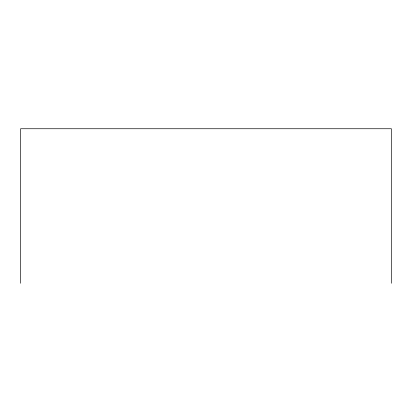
<?xml version="1.0" encoding="UTF-8"?>
<svg xmlns="http://www.w3.org/2000/svg" width="412" height="412" viewBox="0 0 412 412"><rect width="100%" height="100%" fill="white"/><g stroke="black" fill="none" stroke-linecap="round" stroke-linejoin="round"><path stroke-width="0.62" d="M391.4 283.26L391.4 128.74L20.6 128.74L20.6 283.26"/></g></svg>
